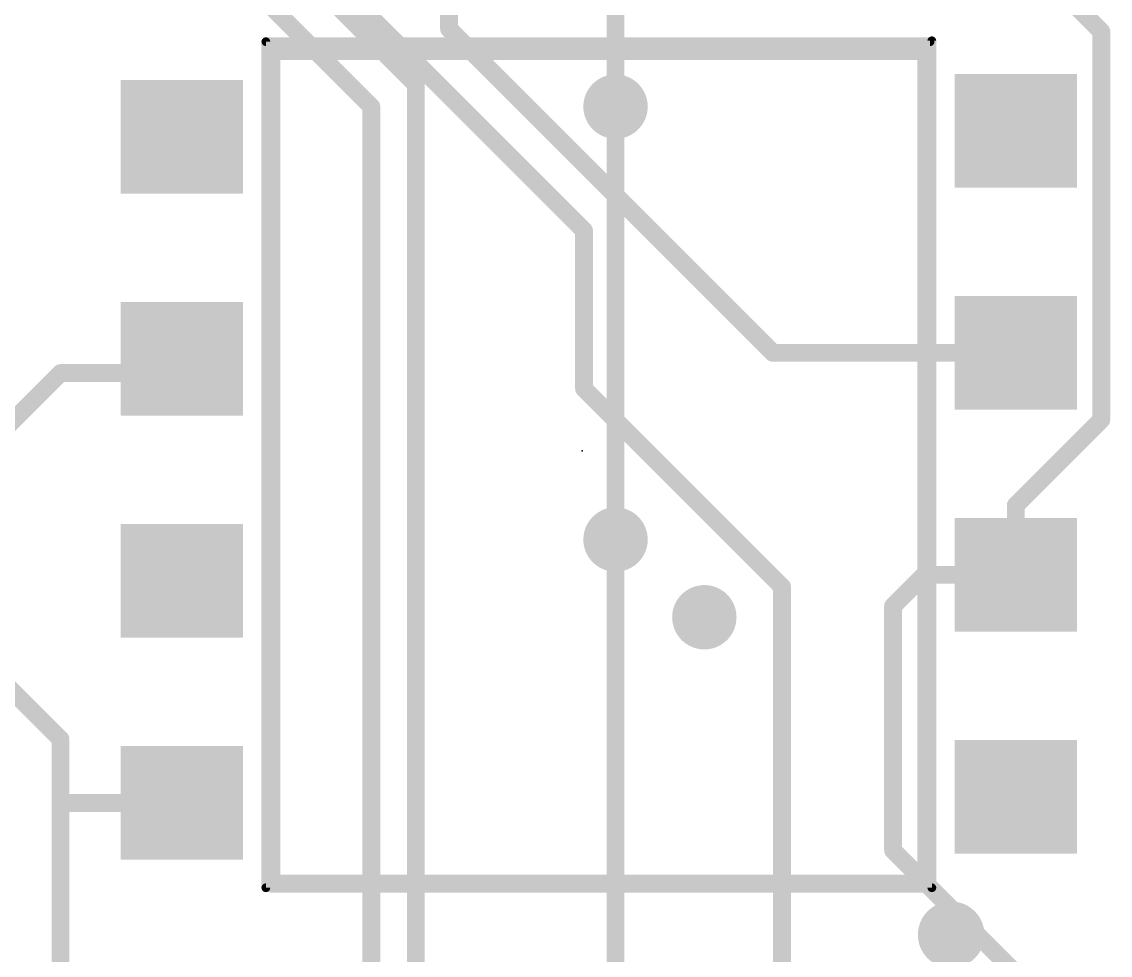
# Model space of a CAD drawing. Extents: x -23 to 84, y -8 to 75.
# Drawn here: x 24.96 to 37.41, y 27.63 to 38.31 of the extents above; entities that cross this region are included whole.
import ezdxf

# ---------------------------------------------------------------- set-up
doc = ezdxf.new("R2010")
doc.units = 0
for name, color, linetype in [('1', 12, 'CONTINUOUS'), ('16', 132, 'CONTINUOUS'), ('18', 110, 'CONTINUOUS'), ('21', 253, 'CONTINUOUS'), ('23', 53, 'CONTINUOUS'), ('51', 253, 'CONTINUOUS')]:
    doc.layers.add(name, color=color, linetype=linetype)

# ---------------------------------------------------------------- blocks, each defined once
blk = doc.blocks.new('RECT')
blk.add_solid([(-0.5, -0.5), (0.5, -0.5), (-0.5, 0.5), (0.5, 0.5)])
blk = doc.blocks.new('ROUNDV')
at = {"const_width": 0.5}
blk.add_lwpolyline([(0, -0.25, 1), (0, 0.25, 1), (0, -0.25)], format="xyb", dxfattribs=at)

msp = doc.modelspace()

# ---------------------------------------------------------------- linework, layer by layer
at = {"layer": '1', "const_width": 0.2032}
for points in [[(31.75, 41.656), (31.75, 37.338)], [(25.654, 41.402), (29.464, 37.592)], [(25.146, 41.148), (28.956, 37.338)], [(31.3896, 35.9204), (27.94, 39.37)], [(29.845, 39.155), (29.845, 38.227)], [(36.3508, 39.155), (37.3084, 38.1974)], [(29.845, 38.227), (33.551, 34.521)], [(37.3084, 38.1974), (37.3084, 33.7553)], [(29.464, 37.592), (29.464, 0)], [(28.956, 37.338), (28.956, 0)], [(31.3896, 35.9204), (31.3896, 34.1116)], [(33.551, 34.521), (36.329, 34.521)], [(26.789, 34.451), (26.628, 34.29)], [(25.4, 34.29), (23.368, 32.258)], [(26.628, 34.29), (25.4, 34.29)], [(31.3896, 34.1116), (33.655, 31.8462)], [(36.329, 32.7759), (37.3084, 33.7553)], [(36.329, 31.981), (36.329, 32.7759)], [(31.75, 32.385), (31.75, 16.51)], [(34.925, 31.623), (35.283, 31.981)], [(35.283, 31.981), (36.329, 31.981)], [(36.329, 31.981), (36.329, 31.981)], [(33.655, 19.1462), (33.655, 31.8462)], [(34.925, 31.623), (34.925, 28.829)], [(24.5, 31), (25.4, 30.1)], [(25.4, 30.1), (25.4, 29.4)], [(25.4, 29.4), (25.4, 21.59)], [(25.429, 29.371), (25.4, 29.4)], [(26.789, 29.371), (25.429, 29.371)], [(34.925, 28.829), (36.41, 27.344)]]:
    msp.add_lwpolyline(points, dxfattribs=at)
at = {"layer": '1', "const_width": 0.1016}
for points in [[(29.8809, 38.2629, 1), (29.8091, 38.1911)], [(29.7942, 38.227, 1), (29.8958, 38.227)], [(37.3592, 38.1974, 1), (37.2576, 38.1974)], [(37.2725, 38.1615, 1), (37.3443, 38.2333)], [(29.5148, 37.592, 1), (29.4132, 37.592)], [(29.4281, 37.5561, 1), (29.4999, 37.6279)], [(29.0068, 37.338, 1), (28.9052, 37.338)], [(28.9201, 37.3021, 1), (28.9919, 37.3739)], [(31.6992, 37.338, 1), (31.8008, 37.338)], [(31.4404, 35.9204, 1), (31.3388, 35.9204)], [(31.3537, 35.8845, 1), (31.4255, 35.9563)], [(33.551, 34.5718, 1), (33.551, 34.4702)], [(36.329, 34.4702, 1), (36.329, 34.5718)], [(26.8249, 34.4151, 1), (26.7531, 34.4869)], [(33.5151, 34.4851, 1), (33.5869, 34.5569)], [(25.4, 34.3408, 1), (25.4, 34.2392)], [(25.4359, 34.2541, 1), (25.3641, 34.3259)], [(26.5921, 34.3259, 1), (26.6639, 34.2541)], [(26.628, 34.2392, 1), (26.628, 34.3408)], [(31.4255, 34.1475, 1), (31.3537, 34.0757)], [(31.3388, 34.1116, 1), (31.4404, 34.1116)], [(37.2576, 33.7553, 1), (37.3592, 33.7553)], [(37.3443, 33.7193, 1), (37.2725, 33.7912)], [(36.3798, 32.7759, 1), (36.2782, 32.7759)], [(36.2931, 32.8118, 1), (36.3649, 32.7399)], [(31.8008, 32.385, 1), (31.6992, 32.385)], [(35.283, 32.0318, 1), (35.283, 31.9302)], [(35.3189, 31.9451, 1), (35.2471, 32.0169)], [(36.2931, 32.0169, 1), (36.3649, 31.9451)], [(36.2782, 31.981, 1), (36.3798, 31.981)], [(36.3649, 31.9451, 1), (36.2931, 32.0169)], [(36.329, 31.9302, 1), (36.329, 32.0318)], [(33.7058, 31.8462, 1), (33.6042, 31.8462)], [(33.6191, 31.8103, 1), (33.6909, 31.8821)], [(34.9758, 31.623, 1), (34.8742, 31.623)], [(34.8891, 31.6589, 1), (34.9609, 31.5871)], [(25.4508, 30.1, 1), (25.3492, 30.1)], [(25.3641, 30.0641, 1), (25.4359, 30.1359)], [(25.4508, 29.4, 1), (25.3492, 29.4)], [(25.4359, 29.4359, 1), (25.3641, 29.3641)], [(25.3492, 29.4, 1), (25.4508, 29.4)], [(25.429, 29.4218, 1), (25.429, 29.3202)], [(25.3931, 29.3351, 1), (25.4649, 29.4069)], [(26.789, 29.3202, 1), (26.789, 29.4218)], [(34.9609, 28.8649, 1), (34.8891, 28.7931)], [(34.8742, 28.829, 1), (34.9758, 28.829)]]:
    msp.add_lwpolyline(points, format="xyb", dxfattribs=at)
at = {"layer": '16', "const_width": 0.2032}
for points in [[(25.654, 41.402), (29.464, 37.592)], [(25.146, 41.148), (28.956, 37.338)], [(29.464, 37.592), (29.464, 0)], [(28.956, 37.338), (28.956, 0)], [(31.75, 37.338), (31.75, 32.385)]]:
    msp.add_lwpolyline(points, dxfattribs=at)
at = {"layer": '16', "const_width": 0.1016}
for points in [[(29.5148, 37.592, 1), (29.4132, 37.592)], [(29.4281, 37.5561, 1), (29.4999, 37.6279)], [(29.0068, 37.338, 1), (28.9052, 37.338)], [(28.9201, 37.3021, 1), (28.9919, 37.3739)], [(31.8008, 37.338, 1), (31.6992, 37.338)], [(31.6992, 32.385, 1), (31.8008, 32.385)]]:
    msp.add_lwpolyline(points, format="xyb", dxfattribs=at)
at = {"layer": '21', "const_width": 0.2032}
for points in [[(27.813, 28.448), (27.813, 37.973)], [(27.813, 37.973), (35.306, 37.973)], [(35.306, 37.973), (35.306, 28.448)], [(35.306, 28.448), (27.813, 28.448)]]:
    msp.add_lwpolyline(points, dxfattribs=at)
at = {"layer": '21'}
for points, const_width in [([(27.8638, 37.973, 1), (27.7622, 37.973)], 0.1016), ([(27.813, 38.0238, 1), (27.813, 37.9222)], 0.1016), ([(35.3568, 37.973, 1), (35.2552, 37.973)], 0.1016), ([(35.306, 37.9222, 1), (35.306, 38.0238)], 0.1016), ([(27.813, 28.4988, 1), (27.813, 28.3972)], 0.1016), ([(35.306, 28.3972, 1), (35.306, 28.4988)], 0.1016), ([(27.7622, 28.448, 1), (27.8638, 28.448)], 0.1016), ([(35.2552, 28.448, 1), (35.3568, 28.448)], 0.1016), ([(35.59, 27.6725, 1), (35.59, 28.0535, 1), (35.59, 27.6725)], 0.381)]:
    msp.add_lwpolyline(points, format="xyb", dxfattribs=dict(at, const_width=const_width))
at = {"layer": '23'}
msp.add_point((31.369, 33.401), dxfattribs=at)
at = {"layer": '51', "const_width": 0.1}
for points in [[(27.749, 28.401), (27.749, 38.081)], [(27.749, 38.081), (35.349, 38.081)], [(35.369, 28.401), (35.369, 38.091)], [(35.369, 28.401), (27.749, 28.401)]]:
    msp.add_lwpolyline(points, dxfattribs=at)
at = {"layer": '51', "const_width": 0.05}
for points in [[(27.774, 38.081, 1), (27.724, 38.081)], [(27.749, 38.106, 1), (27.749, 38.056)], [(35.394, 38.091, 1), (35.344, 38.091)], [(35.349, 38.056, 1), (35.349, 38.106)], [(27.749, 28.426, 1), (27.749, 28.376)], [(27.724, 28.401, 1), (27.774, 28.401)], [(35.344, 28.401, 1), (35.394, 28.401)], [(35.369, 28.376, 1), (35.369, 28.426)]]:
    msp.add_lwpolyline(points, format="xyb", dxfattribs=at)

# ---------------------------------------------------------------- block references
at = {"layer": '1', "xscale": 1.3, "yscale": 1.4, "rotation": 90}
for p in [(26.789, 36.991), (36.329, 37.061), (36.329, 34.521), (26.789, 34.451), (36.329, 31.981), (26.789, 31.911), (26.789, 29.371), (36.329, 29.441)]:
    msp.add_blockref('RECT', p, dxfattribs=at)
at = {"layer": '18', "xscale": 0.7366, "yscale": 0.7366}
for p in [(31.75, 37.338), (31.75, 37.338), (31.75, 32.385), (31.75, 32.385), (32.766, 31.496), (32.766, 31.496)]:
    msp.add_blockref('ROUNDV', p, dxfattribs=at)

doc.saveas('drawing.dxf')
